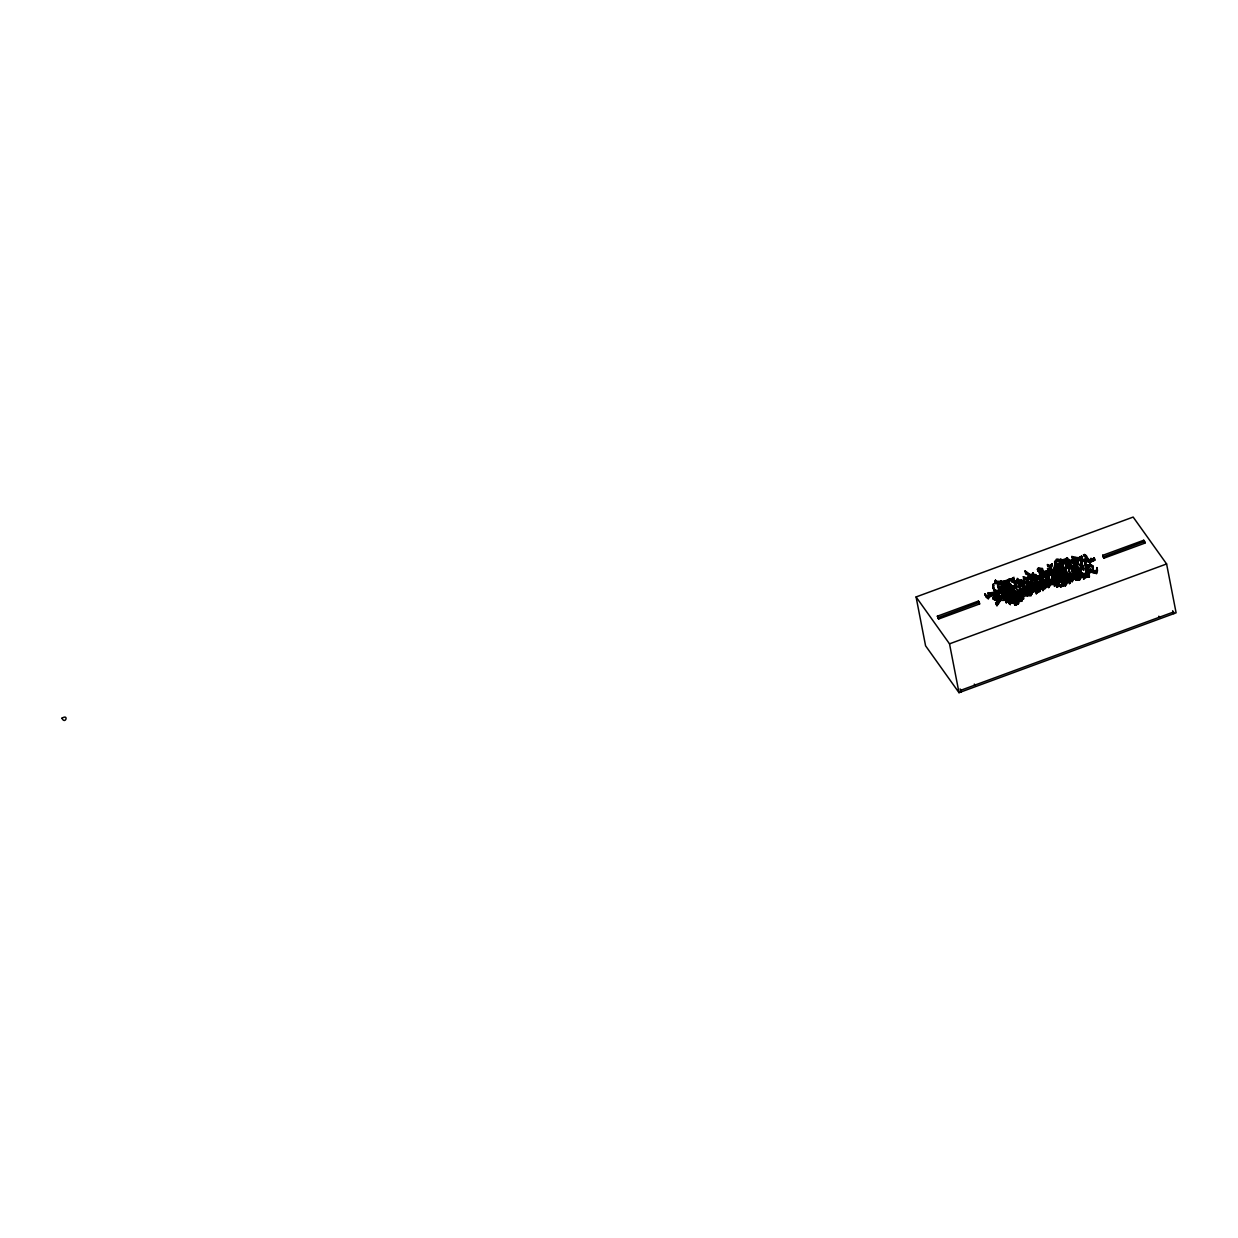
<?xml version="1.0" encoding="UTF-8"?>
<svg xmlns="http://www.w3.org/2000/svg" width="1238" height="1238" viewBox="0 0 1238 1238"><rect width="100%" height="100%" fill="white"/><g stroke="black" fill="none" stroke-linecap="round" stroke-linejoin="round"><path stroke-width="1.5" d="M1041.112 577.187C1043.51 577.806 1045.166 581.891 1041.437 579.013L1041.003 577.218L1042.86 576.32L1044.268 573.039L1038.403 576.893L1039.595 581.148L1040.415 577.419L1038.945 577.821M1008.8 603.479C1008.15 597.737 1010.997 601.436 1009.419 602.751L1008.475 601.838L1010.332 604.593L1009.047 600.585L1009.899 599.625M1009.187 603.014L1009.744 599.579M993.774 593.683C992.04 597.412 985.139 591.346 989.719 593.621C993.093 593.698 987.924 598.743 986.64 596.979A9.765 5.819 -11 0 1 985.835 596.097L984.814 594.101L986.144 597.242A9.424 5.617 -11 0 1 987.274 598.155C989.1 597.227 996.172 592.832 998.138 598.604L993.387 599.362L999.314 600.074C1000.552 601.173 998.014 604.221 997.751 601.745L996.76 601.157C994.733 597.149 1000.443 606.156 995.925 604.129C997.333 608.121 999.174 601.993 997.441 600.121L996.451 599.532M991.065 595.169L988.853 594.689M1054.869 564.296L1055.287 561.015L1054.884 563.182C1055.534 565.72 1059.991 565.874 1059.403 569.681C1056.447 571.461 1055.596 560.953 1056.37 569.155C1062.792 570.47 1054.59 575.902 1054.73 570.579C1054.807 563.46 1053.383 567.143 1054.652 572.389M1037.738 577.775L1037.784 579.926L1037.042 576.088C1028.329 570.687 1032.724 584.769 1031.006 578.672C1034.148 576.707 1034.72 580.436 1031.888 581.148M1044.191 577.341C1043.201 570.238 1051.077 567.871 1044.501 576.181M1038.14 583.377C1031.486 581.38 1041.978 580.746 1037.692 584.553L1036.81 580.467L1035.51 581.427L1034.597 580.622L1036.268 579.554L1037.692 582.247L1036.81 580.467M1038.403 583.686L1036.67 583.609M1050.536 575.113C1051.681 575.438 1052.625 568.335 1052.362 570.703A10.059 5.989 -11 0 1 1052.548 571.91C1049.948 575.376 1053.259 574.633 1052.826 575.593C1054.513 579.755 1051.108 584.073 1057.159 581.551C1056.324 582.494 1052.145 588.452 1056.587 584.63C1055.689 585.528 1061.91 584.738 1056.927 586.951C1059.124 581.69 1057.623 585.775 1057.035 582.464M998.896 591.346L995.337 591.563L995.77 594.457L995.646 593.188C999.174 593.59 1004.235 593.482 998.896 591.346L998.88 587.106L997.395 585.899M1067.914 559.622C1068.719 556.373 1065.81 564.002 1061.043 559.189C1059.542 560.907 1055.194 557.765 1056.463 561.046C1060.61 561.325 1067.079 561.402 1066.026 567.608M1039.425 573.271L1041.885 574.649L1038.636 577.991C1035.711 577.156 1035.061 571.12 1031.858 576.32A3.807 2.275 -11 0 1 1030.511 576.134L1026.132 573.612L1025.11 570.997L1026.457 573.117L1031.3 575.036L1031.625 576.66L1029.691 577.945M1025.11 570.997L1025.714 573.952L1031.625 576.66M988.651 598.635C987.057 591.362 995.739 594.952 999.345 595.169L1001.697 595.865M1017.667 581.612L1017.651 579.972L1021.907 580.127L1022.232 581.752C1017.667 585.512 1017.481 575.871 1017.357 579.988C1014.108 589.907 1009.883 573.658 1014.216 578.951C1006.773 583.531 1018.518 580.514 1018.998 585.156C1017.404 590.541 1021.102 583.392 1023.965 586.657L1023.811 587.71C1022.263 589.783 1021.799 585.93 1023.501 586.085L1023.656 585.032C1019.864 582.077 1017.698 589.025 1018.363 582.618C1016.63 579.539 1006.896 581.411 1013.968 577.248M1078.329 560.489C1083.436 558.276 1082.739 554.175 1078.019 558.849C1080.48 562.95 1073.501 560.087 1075.157 563.863M1049.112 587.137C1050.443 581.334 1038.992 589.536 1048.431 586.657C1051.758 589.35 1047.781 570.269 1046.683 580.127C1046.791 584.321 1048.803 578.951 1046.683 580.127M1056.231 559.297C1061.941 559.081 1066.769 561.588 1066.274 568.211M1054.033 574.741L1054.637 581.829L1055.689 579.461L1054.513 575.655L1057.221 576.784C1061.585 572.111 1048.88 578.161 1054.915 569.263M1091.405 571.693C1088.419 564.868 1093.247 575.98 1093.03 569.851C1093.572 564.605 1091.56 574.834 1096.079 572.482L1097.007 567.592L1096.589 573.55L1093.139 572.854L1091.452 570.672L1086.655 572.838L1087.196 575.778C1090.724 578.007 1087.722 570.424 1088.481 576.552M1096.311 570.687L1096.589 573.55M1079.629 571.337C1074.259 571.817 1079.103 576.552 1079.629 571.337L1075.234 572.018L1076.162 576.846L1072 581.674L1071.706 579.663A5.85 3.482 -11 0 1 1071.721 579.167C1069.044 568.304 1070.143 593.636 1068.92 579.338M1072 581.674L1072.031 581.287A5.85 3.482 -11 0 1 1072.031 580.792L1072.603 579.307L1071.458 577.032M1023.439 596.391L1023.021 599.161L1019.555 599.749L1022.34 596.19L1031.068 595.602L1031.006 593.869L1022.015 594.549L1019.23 597.598L1021.056 598.264L1023.609 596.561L1020.638 598.991L1021.783 601.266L1020.391 601.389L1019.957 598.836L1018.611 598.387L1014.804 600.941L1014.495 603.061L1018.286 600.863L1018.24 601.9L1014.727 603.556L1013.968 602.38M1020.05 591.099L1019.756 588.143L1022.17 590.17L1017.45 592.197L1017.76 594.813L1019.261 596.298L1021.288 596.174A13.974 8.326 -11 0 0 1024.228 594.317M1011.895 588.917L1011.028 588.963L1010.44 584.847C1003.368 579.539 1014.03 583.763 1011.895 588.917C1014.634 588.143 1015.841 592.228 1012.653 590.495C1010.301 592.956 1020.824 591.485 1014.201 593.157L1012.808 593.188L1013.721 595.292M1072.51 558.942L1071.984 561.681L1069.756 562.454L1069.075 559.514L1069.431 560.829L1072.681 559.483L1067.156 562.64L1066.63 567.638M1041.483 587.679C1040.23 587.787 1036.005 589.334 1038.434 590.031C1042.736 589.133 1036.485 593.853 1038.558 590.325C1035.633 586.27 1047.394 584.8 1039.394 585.884C1034.86 586.595 1030.945 585.404 1026.751 584.259C1027.138 581.829 1021.768 578.022 1024.136 584.522L1019.864 585.976L1019.091 581.009L1021.907 580.127M1002.269 586.085L999.19 587.663L999.685 590.511L1002.548 594.101L1002.285 590.913L1004.204 590.325L1004.328 587.508L1001.79 583.315L1005.643 591.888M1014.417 589.056C1008.691 587.679 1002.888 582.835 1009.929 578.703L1010.239 580.343L1006.54 584.398M1085.045 560.443C1087.444 567.406 1082.6 560.133 1086.422 559.808C1089.177 559.437 1091.467 564.791 1090.724 560.226L1093.85 559.143L1093.866 557.889L1092.891 560.768C1091.823 559.189 1086.763 564.574 1087.66 558.74C1087.382 556.945 1086.19 554.67 1084.194 554.547C1083.652 556.017 1090.198 561.294 1083.467 561.062M1085.184 563.367L1086.747 561.448L1090.183 562.609M1052.965 574.432C1053.832 579.013 1050.226 575.933 1052.857 573.534A10.059 5.989 -11 0 0 1052.671 572.327L1053.027 569.929M1062.158 580.854L1063.303 583.887L1062.158 580.854L1059.449 578.858L1063.968 580.111L1068.007 579.57L1065.933 581.999L1060.471 584.8L1060.455 586.982L1068.332 581.21L1067.141 577.589L1065.222 579.167L1059.31 578.022L1060.285 575.082L1061.755 578.084L1060.285 575.082M1026.457 585.93L1027.014 588.808L1028.205 588.421L1026.457 585.93L1023.733 587.075L1024.445 589.922L1025.451 589.628L1025.141 588.004C1027.958 586.858 1021.102 592.213 1020.932 593.807C1018.503 591.609 1025.389 590.665 1022.263 586.75M1020.514 592.445C1019.369 599.022 1028.283 590.062 1025.482 587.044M1014.293 593.606C1013.798 600.213 1015.377 588.948 1018.038 594.998C1023.269 598.712 1011.786 605.274 1009.635 601.683L1013.767 601.328L1014.262 603.649M1019.71 597.675C1014.804 595.788 1018.58 592.677 1014.634 595.292M1022.449 588.514L1021.35 588.777L1022.774 590.155L1022.356 592.894L1020.313 593.667L1020.004 592.043M1023.021 591.718L1021.35 588.684M1069.849 583.144C1067.883 578.966 1066.351 587.292 1064.216 585.512L1060.564 587.013M1016.646 586.611C1010.146 575.33 1020.576 589.288 1012.328 588.127L1011.415 585.559L1008.63 584.181L1007.655 581.829M1015.145 582.185L1016.166 586.967M1035.076 583.934L1034.751 582.309L1031.022 582.758C1030.295 590.65 1029.134 577.202 1024.321 577.666M1029.505 584.816L1027.494 580.777L1023.346 578.347C1026.364 579.802 1034.024 579.879 1031.331 575.608M1049.515 568.567L1049.499 570.316L1049.515 568.567L1047.472 568.644L1049.963 569.898L1046.775 574.153L1047.441 576.877L1048.926 577.171M1043.866 575.701L1046.017 575.02L1045.94 577.682L1046.59 577.125L1050.18 571.739L1050.01 569.526M1088.589 567.592L1088.898 569.387L1087.258 569.031L1086.283 566.664L1088.589 567.592L1085.772 569.232L1085.881 572.993L1087.289 573.55L1091.204 570.842M1014.293 604.005C1014.216 606.682 1020.808 603.633 1018.503 600.925M998.37 603.587C999.902 599.811 1001.619 597.474 1007.098 598.558L1007.546 602.024L1006.138 602.658L1005.813 601.034L1007.423 600.182L1006.138 602.658M1080.232 571.383C1077.06 566.493 1081.145 569.465 1083.823 568.335M1079.505 570.672L1079.273 567.917M1002.857 593.667L1003.275 591.191L1005.72 591.099M1024.136 584.522L1023.671 580.297M1032.461 576.165C1035.386 569.495 1029.273 575.299 1036.067 577.156M1092.566 567.933L1092.875 571.693M1006.2 585.218L1006.355 582.974L1000.149 584.429L995.104 583.454L995.507 580.127L995.104 583.454M1045.383 586.642C1040.369 587.741 1041.065 591.996 1045.708 588.267M1066.026 559.019L1064.726 560.52L1066.026 563.739L1068.471 562.903L1069.075 559.514M1064.804 559.715L1065.345 563.352M1066.227 574.819L1068.286 575.67L1068.611 577.295C1061.925 574.54 1073.129 570.966 1071.829 577.682C1070.499 582.231 1067.218 579.198 1066.723 580.421C1064.293 581.767 1056.927 580.498 1060.595 576.707M998.726 591.702L995.677 591.996L993.077 586.023L993.541 583.872L993.387 587.648L995.615 591.269M995.337 591.563C994.424 594.255 996.714 590.882 997.085 593.219C1006.618 589.938 1001.465 601.359 1007.639 599.765L1007.159 597.459C1012.699 595.741 1013.164 589.257 1015.547 592.368M1014.123 594.441L1013.798 592.801M1085.355 566.045L1089.053 566.602L1090.074 564.776L1092.891 565.936L1093.355 567.437L1090.074 564.776L1085.339 565.843L1086.283 566.664M998.958 588.684L999.19 587.663M999.283 590.309C1003.724 586.626 1002.935 585.961 997.704 585.976M1062.56 584.382L1061.57 582.324L1058.815 581.365L1058.289 578.796L1056.447 577.512L1054.683 579.461L1054.822 581.829M1055.302 577.775L1058.32 577.96L1058.629 574.927M1075.946 569.372L1076.255 572.498L1074.832 572.652C1073.625 571.538 1073.748 566.308 1075.822 569.155M1051.758 574.803L1052.114 570.362M1081.455 556.001C1079.567 560.381 1070.406 554.16 1072.572 558.617L1074.785 559.313L1074.321 561.448M1081.78 557.626L1078.019 559.205M1085.618 567.731L1085.339 565.843M1066.738 574.974C1066.537 565.472 1065.268 575.299 1062.637 573.519C1058.413 570.517 1066.181 573.736 1063.396 570.378C1072.588 565.41 1054.575 574.834 1062.699 568.165L1061.972 566.308C1061.384 565.255 1061.833 561.371 1063.674 564.698C1064.247 558.384 1055.828 567.081 1055.287 561.015M1065.314 571.182L1064.603 574.417L1061.74 573.349M995.507 580.127C994.408 583.083 998.849 584.785 1000.614 582.881M995.816 581.752L995.785 582.758M1042.628 572.467L1042.442 568.567L1041.808 571.569L1037.769 570.795L1042.303 572.56M1075.203 567.84C1077.106 565.534 1071.768 564.42 1074.491 563.336L1072.742 561.696L1074.661 564.079L1073.748 565.859L1075.389 567.081M1037.97 578.811L1037.692 576.103L1035.757 575.515M1056.788 587.137C1062.808 585.667 1057.391 579.91 1053.383 582.556C1051.047 585.249 1053.461 577.156 1048.71 580.266M1052.145 583.686C1051.929 580.73 1053.275 575.778 1054.637 581.829M1089.78 566.4L1089.765 563.151L1090.539 565.998M1079.536 580.142L1078.793 577.991L1079.923 576.165C1085.556 572.915 1079.753 579.461 1077.602 578.734C1078.468 575.639 1072.742 576.521 1075.915 580.034C1080.372 581.489 1081.068 576.366 1084.473 574.772C1090.353 570.857 1077.014 574.819 1079.691 579.957M1036.237 593.838L1037.104 590.015L1035.866 589.195L1036.175 590.82C1037.986 593.714 1035.092 593.76 1039.997 591.253M1039.425 577.744L1039.286 575.376L1041.576 573.024L1039.022 570.857L1042.21 572.823L1043.619 572.095L1037.459 569.171L1041.498 569.929L1041.792 568.83L1038.202 568.196L1041.669 568.505M1001.217 592.244L999.097 590.186M1001.527 593.884L1001.263 591.996M1059.449 578.858L1059.651 581.04L1062.483 582.494M1038.574 568.18L1039.425 573.24M996.42 599.61L997.673 601.9L997.178 604.546M997.41 604.175L997.116 602.442M1045.537 581.148L1045.831 583.021L1047.209 580.901L1048.679 581.411L1049.762 585.203C1045.197 589.644 1047.271 578.192 1043.263 582.355C1040.818 579.229 1043.495 580.792 1043.541 583.872C1046.915 582.046 1044.872 586.224 1049.375 583.609M1054.234 581.52L1054.374 575.716M1065.485 585.992L1065.779 582.572L1068.456 580.018L1069.864 581.504M1002.022 594.364C1001.944 591.145 998.045 585.326 1000.583 590.82L1002.548 590.774L1002.966 589.567C1005.844 586.657 1008.599 595.199 1006.958 591.377C1002.61 587.183 1006.262 593.714 1004.529 593.9L1006.664 598.465M1049.886 567.36C1042.35 558.493 1056.432 573.179 1049.499 570.316M1066.398 571.26L1066.723 573.209L1065.578 573.798L1061.972 573.055L1063.937 579.972M1066.986 573.813L1066.707 572.002M1058.66 583.872L1059.078 585.373M1058.985 585.512L1058.505 583.578M996.869 602.921L995.6 602.504L996.683 604.299L999.933 599.44M1024.584 593.977L1032.6 589.35L1031.796 585.543M1032.6 589.35L1032.368 587.323M1090.554 569.109C1086.995 574.587 1082.77 570.733 1088.898 569.387M1013.721 595.308L1011.74 597.335M1063.999 568.969C1065.423 572.529 1057.577 573.813 1063.024 569.789L1062.699 568.165M1020.267 601.235C1014.742 595.586 1013.071 612.485 1018.286 600.863M1086.175 558.369L1085.602 555.522L1083.42 554.701M1065.949 566.586L1064.928 567.484L1065.655 571.244L1065.5 568.227M1004.266 599.672L1004.111 597.289M1002.099 584.94C1008.877 592.6 1001.387 574.324 1005.921 586.503C1004.173 596.701 1003.863 585.806 1005.705 584.615M1062.204 576.134L1062.065 572.838M1019.23 598.124L1019.555 599.749M1059.558 567.716L1059.589 566.633C1067.651 560.009 1056.494 568.49 1055.472 562.686M1081.517 569.217C1080.341 564.714 1084.132 565.364 1083.668 569.263M1096.079 572.482L1097.007 567.592M1019.091 581.009L1019.864 585.976M1071.443 569.294C1071.675 572.033 1076.549 578.022 1072.572 573.318L1071.443 569.294L1072.681 568.319L1069.075 566.045L1069.384 567.685L1073.006 569.944L1071.752 570.919M1031.672 582.928C1028.948 586.657 1024.12 573.751 1031.502 577.326M1063.736 575.732L1064.386 580.003L1063.736 577.62C1063.133 573.828 1071.412 574.602 1071.829 577.682M1076.008 570.641L1074.089 570.439M1025.791 588.684L1025.451 589.628M1045.476 585.311C1039.255 587.152 1039.966 590.82 1045.801 586.936L1045.816 584.522L1040.199 582.99L1040.508 584.769L1038.992 585.744L1034.38 586.564M1045.801 586.936L1045.537 582.99M1093.773 560.195L1093.618 558.013M987.909 597.691L988.234 594.998L990.74 593.544M1020.855 600.925L1023.749 598.031M1074.414 572.08C1073.733 570.78 1075.451 568.505 1076.255 570.997M1004.962 586.611C1004.389 589.644 1009.574 586.812 1011.415 589.505C1011.941 594.348 1004.699 586.147 1011.431 589.628M1005.302 588.545L1004.482 585.125L1001.79 583.315M1081.718 566.045L1081.625 568.861M1004.73 592.708L1005.21 591.47M1042.442 568.567C1040.879 572.436 1045.677 571.368 1047.704 570.61M1072.247 556.992L1074.476 557.688L1074.429 562.361L1072.619 563.166L1072.294 560.427M1021.675 590.309L1022.696 590.247M1043.603 578.904C1045.228 581.783 1042.953 585.032 1041.947 580.204M1000.056 598.759L1000.165 601.188M1081.378 569.124C1078.871 563.569 1082.322 565.271 1082.616 561.681M1080.217 565.905L1080.232 563.832M997.828 596.964L993.139 597.66L998.37 597.846L999.298 599.44L997.859 601.142M998.88 587.106L998.617 591.919M1040.647 579.307L1040.415 577.419M1074.615 575.469C1072.046 574.509 1075.946 573.209 1077.447 573.024M1072.387 581.551L1072.062 579.926L1073.996 576.351L1078.174 574.076M1005.813 601.034C1010.842 595.509 1021.845 596.36 1007.686 601.359M1062.374 564.342C1064.417 565.828 1059.945 567.84 1062.297 567.948L1063.148 569.124M1004.885 592.228C999.685 593.9 1007.361 596.221 1004.42 591.083M1017.45 598.821L1015.918 598.016L1015.377 595.54C1016.042 593.141 1015.733 598.697 1017.791 598.635M1050.876 570.966L1051.263 567.948L1047.363 564.868M1012.22 592.166L1012.344 588.87L1012.839 591.176M1034.751 582.309L1033.049 583.578L1033.978 586.332M1033.482 582.758L1033.359 585.203M1000.985 582.494C1002.95 583.222 1010.595 582.835 1009.929 578.703M1090.724 560.226L1089.873 560.969M1034.597 580.622L1035.819 583.052L1036.175 580.591M1052.238 578.982L1051.975 575.376M1054.466 565.565L1055.89 570.78L1055.055 572.204M1066.63 563.383L1066.676 566.725C1069.957 566.014 1067.729 574.153 1073.284 575.84L1075.017 575.314C1080.325 577.016 1078.608 574.664 1082.275 573.24L1082.662 575.175M1080.743 575.453L1080.635 573.302M1054.358 586.425L1055.968 584.599L1050.629 584.553L1050.211 581.69L1048.988 581.798L1052.687 582.34M1050.629 584.553L1050.35 581.396L1047.41 579.74M1062.637 563.522C1064.974 562.532 1060.409 566.725 1062.838 567.623M1063.488 563.367L1062.529 567.267M1086.701 575.655L1083.529 578.904L1086.33 577.403A2.105 1.253 -11 0 1 1087.908 576.923L1089.363 577.047L1089.332 575.299M1016.089 597.258L1016.027 596.236L1014.618 597.397M1061.755 578.084L1060.533 573.333L1056.943 572.931L1055.906 574.556L1057.917 574.695L1057.608 573.055M1060.718 575.515C1062.374 571.91 1057.159 569.604 1055.41 572.498L1055.735 574.123M1069.384 567.685L1069.446 564.698L1071.195 566.725L1069.818 563.259L1075.203 568.598L1075.079 565.457M1069.539 567.499L1069.446 564.698M1042.056 571.445L1041.498 568.582M1077.725 570.068L1076.534 564.621L1077.818 562.702L1074.46 561.619L1075.373 561.34L1075.698 562.965M1080.109 571.693L1078.654 571.399L1077.354 568.257L1077.818 562.702M1042.86 590.603L1042.489 589.18L1040.554 589.226M1007.082 600.074L1007.546 602.024M1007.098 598.558L1006.974 602.07M1013.86 596.376L1013.69 597.32L1013.953 594.395M1019.385 596.051L1014.231 600.554L1014.402 602.442M1033.591 589.396C1022.48 593.172 1041.003 591.872 1031.749 590.139C1028.453 588.839 1035.897 586.518 1037.506 587.369C1039.858 589.288 1034.132 592.104 1037.073 589.303M1030.202 590.17C1032.446 597.521 1031.177 589.892 1026.457 592.723L1025.946 595.06L1031.331 595.509M1077.586 561.34C1078.561 558.152 1073.377 559.189 1075.373 561.34M1079.892 564.28L1081.207 567.592M1031.022 582.758L1031.068 585.512M1032.198 593.992L1031.981 592.151L1030.527 591.795M1047.719 581.38C1051.65 583.841 1048.044 584.181 1048.756 587.617M1050.458 585.574L1050.195 583.872M1038.465 585.001L1038.017 581.721M1022.836 593.466L1022.015 588.777M1067.589 577.821L1068.92 580.746M1015.145 598.991C1008.212 599.022 1007.221 600.6 1004.529 593.9M1026.983 582.309L1026.642 584.754M1056.587 567.019L1056.37 569.155M1061.415 571.724L1064.293 572.792L1063.597 569.991M1069.245 561.541L1068.626 562.656M1059.094 570.254L1058.242 564.652L1054.559 562.671M1039.688 589.628L1035.927 592.213M1071.52 576.057L1068.595 579.121M993.588 593.961C995.863 590.449 991.205 587.245 993.433 583.81M1085.788 563.538L1085.138 565.132L1084.875 561.727M1097.162 569.434L1096.62 572.312M1015.145 584.785L1014.34 583.485M1071.768 578.657L1069.23 580.962M1075.048 578.78L1077.339 579.198L1076.812 576.366M1092.566 570.053L1090.879 569.201M1011.771 579.322C1012.158 580.978 1016.135 581.318 1017.357 579.988M1075.652 557.502L1076.317 559.514L1075.992 557.889M1075.93 559.081L1072.294 557.889L1071.984 556.264M1068.317 561.015L1065.036 561.727M1019.864 589.768C1017.28 589.892 1018.1 593.931 1020.174 591.408L1019.462 589.149M995.476 581.133C1000.319 581.442 1004.807 581.891 1009.821 578.734M1011.276 585.698L1012.019 586.503L1015.764 585.295M1012.08 580.962L1014.293 578.889M1077.37 562.392L1078.143 564.327M1077.694 564.017L1076.379 564.513M1020.545 599.3L1021.551 599.517L1019.942 599.594M1077.478 568.196L1077.679 569.882M1056.385 582.943L1057.175 580.096L1057.329 581.767M1004.25 584.676C1002.424 581.179 1006.54 584.568 1004.56 585.063M1059.001 576.8L1054.343 576.366L1054.203 574.386M1031.3 575.036L1026.596 577.744L1023.037 576.722L1024.136 577.62M1047.89 573.596C1054.033 570.625 1049.36 566.725 1052.052 564.048C1049.963 568.103 1054.312 571.445 1048.199 575.221L1047.89 573.596L1049.097 578.332L1047.472 577.914L1046.265 579.307L1045.862 577.837M1077.122 576.165C1077.648 579.972 1086.035 570.61 1079.598 574.525L1078.716 577.991L1075.605 578.409L1074.723 577.156M1056.447 581.427L1052.934 580.916L1051.82 582.046M1000.118 601.575L999.84 599.888M1007.964 583.454L1010.703 587.276L1010.564 586.131L1005.89 583.98M1001.743 596.128L1000.49 597.32L993.913 595.695L1001.712 597.196M1062.931 561.789L1059.279 565.008L1060.177 567.035L1061.631 567.019L1061.941 568.644L1059.821 570.935L1060.935 573.271L1055.41 572.498M1063.241 568.288L1064.463 569.279L1066.15 568.304M1067.141 573.937L1066.552 576.444M1047.008 581.767C1045.429 580.777 1048.663 576.243 1047.441 576.877M1038.79 588.236L1039.177 589.783M1007.98 588.406L1009.419 591.13L1013.473 593.42L1013.752 595.741M1013.473 593.42L1013.659 595.246L1011.338 596.174M1043.882 576.397L1044.052 573.024M1053.105 576.552C1048.926 575.995 1055.302 581.442 1052.377 577.481M988.528 593.064L993.232 592.398M1024.755 585.899L1024.058 588.7L1023.501 586.085M1004.204 590.325L1003.817 588.499M1003.987 590.17L1004.374 587.385M1000.289 587.926L1000.072 590.232M1006.092 586.286L1004.42 582.897M1031.888 592.368C1028.964 591.826 1029.799 588.53 1026.132 591.099L1025.946 595.06M1034.101 591.362C1025.25 592.971 1041.437 585.45 1037.382 590.944M1043.928 580.529L1044.578 582.51M1083.621 578.966C1081.811 576.119 1087.506 575.84 1086.299 572.823M1087.444 557.75L1087.985 560.272M1087.769 559.375L1086.097 556.821L1083.869 556.357M1049.097 578.332L1048.601 575.546L1047.131 575.252M1032.291 587.725L1023.903 592.692A13.974 8.326 -11 0 1 1020.963 594.534L1017.698 593.776L1022.495 591.795L1020.716 589.783L1019.787 590.789M1036.515 582.216C1039.069 582.541 1035.494 580.08 1034.906 582.247M1007.206 595.308C1003.693 587.663 1015.222 596.453 1006.804 594.41L1005.395 593.9M1006.463 593.869L1007.128 596.051L1009.388 596.205L1010.703 595.54L1010.394 593.9M1072.588 558.957L1072.619 562.067L1067.063 565.132M1025.064 587.524L1032.879 587.06L1032.802 585.342M1027.014 588.808C1028.345 591.099 1030.836 586.595 1032.678 588.948M1054.033 584.8L1055.658 582.974L1050.335 582.866M1072.572 573.318L1072.944 575.237M1050.35 581.396L1051.387 584.073L1057.716 583.794M988.264 596.995L986.949 596.53A9.424 5.617 -11 0 0 985.835 595.617L984.814 594.101M988.419 598.604L988.11 596.979M1046.435 585.497L1046.125 583.872L1047.534 582.541L1048.988 583.036L1049.762 585.203M1057.082 580.127L1055.844 580.792L1056.772 585.853M1065.144 583.454L1065.16 584.351L1060.13 585.357M1014.82 583.16L1016.754 587.183L1015.408 588.298L1015.098 586.673L1016.444 585.559M1082.383 564.992C1076.921 557.363 1087.831 561.17 1085.865 556.744M1094.593 558.415L1094.918 560.056L1090.988 562.006L1090.988 558.214L1092.256 560.86M1056.463 561.046L1063.643 561.356M1043.061 585.62L1043.216 587.4L1042.907 585.775M1002.44 591.362L1001.712 592.739M1030.759 583.887L1029.18 583.191M1034.132 586.797L1034.442 584.537L1040.199 583.129M1013.427 594.116C1011.075 594.58 1008.413 599.548 1012.313 597.66M1061.631 567.019L1059.511 569.31L1060.935 573.271M1032.105 587.168L1031.006 586.75L1030.248 582.773L1031.378 580.978L1030.527 578.409M999.7 590.124L1000.614 589.551M1033.003 572.714L1031.533 574.695A3.807 2.275 -11 0 1 1030.186 574.509L1025.265 570.981M1093.154 571.971L1092.891 569.557M1083.915 570.176L1083.343 567.638M1007.082 595.292L1003.384 594.921M1046.234 577.573L1045.089 575.685M1075.017 575.314C1075.807 575.531 1074.135 572.823 1077.865 572.436M1049.53 565.333L1052.052 564.048M1054.73 570.579C1057.252 572.823 1061.105 568.598 1056.06 567.53M1072.742 561.696L1074.104 560.737M1072.619 563.166L1072.99 561.448M1036.361 586.193L1035.278 579.926M1083.219 577.279L1086.005 575.778A2.105 1.253 -11 0 1 1087.598 575.299L1089.053 575.407L1089.022 573.674M1015.052 582.139L1014.649 585.11M1059.48 583.624L1056.463 585.512M1082.043 567.669L1083.219 567.298L1082.91 565.673M1016.15 591.609L1013.071 589.737L1011.895 590.541M1040.322 577.682L1039.286 579.508L1041.127 582.309M1068.332 581.21L1064.278 581.752L1059.759 580.483M1013.38 595.695L1015.377 595.54M1075.234 572.018L1073.377 573.163L1074.305 573.844M1053.337 571.554L1052.532 571.925M1055.689 579.461L1057.778 579.477L1058.815 581.365M1037.552 584.646L1036.221 584.382M1068.936 566.571L1068.642 571.151M1019.4 582.634L1022.232 581.752M1025.25 582.417L1026.287 583.996L1026.689 582.061M1067.032 573.627L1065.639 572.807M1040.322 580.297L1041.204 581.798L1046.652 583.516M1048.261 574.308L1051.387 573.271M1044.578 574.68L1038.713 578.517L1037.692 576.103M1047.673 566.493L1049.839 566.973L1052.377 565.689M1023.811 582.897L1019.555 584.336M1085.649 567.468L1090.399 566.493L1093.216 567.561M1064.355 570.455L1065.81 569.851M1063.04 586.023L1062.993 582.262M1064.046 577.372L1068.611 577.295M1037.986 578.115L1032.105 576.753L1031.827 578.951M1028.205 588.421L1026.704 587.183L1027.896 586.797M1091.947 559.22L1093.448 558.57M1044.253 580.87L1042.876 581.396M1061.895 574.509L1062.591 577.357L1064.076 578.378M1031.827 580.405L1034.132 580.158M1077.447 577.79L1077.339 579.198M1074.677 573.72L1080.697 572.157L1082.275 573.24M1029.118 578.873L1027.153 580.018M1066.289 558.524L1067.558 557.827L1063.334 559.731M1066.614 560.149L1067.961 559.468M1066.336 560.644L1065.113 561.34M1033.807 578.533C1029.722 578.997 1032.817 581.612 1035.293 579.105M1080.418 573.828L1078.128 574.726L1079.041 579.508M1049.267 568.768L1050.551 569.341M1093.943 559.638L1094.918 560.056M1041.204 581.798L1041.529 583.438L1046.961 585.141M1073.702 563.863L1074.027 565.503M1002.579 592.878L1006.881 593.683L1006.618 592.275M1005.86 583.438C1006.386 578.378 998.138 585.048 994.779 581.829M1063.844 572.25L1064.541 575.577L1066.305 575.221M1078.097 574.772L1081.006 573.782M1007.67 599.146L1012.436 596.731L1014.835 597.366M1004.854 595.524L1006.788 595.493M1037.459 578.301L1035.417 579.059M1033.807 584.398L1033.9 582.727M1010.177 596.314C1008.088 594.565 1022.325 598.774 1015.593 595.54M1047.627 568.582L1047.797 570.269L1049.839 570.192M998.292 590.294L995.352 590.371M1034.411 581.226L1036.779 580.343M1010.703 597.861L1009.682 597.598L1009.078 594.58M1049.391 583.299L1050.814 584.119M1040.725 579.059L1038.914 579.028M1069.818 563.259L1070.143 564.884L1073.686 567.608M1086.066 570.826L1086.268 573.442M916.074 596.948L1133.157 517.066L1166.598 563.955L1176.1 612.81L959.017 692.692L925.575 645.803L916.074 596.948L949.515 643.837L959.017 692.692M937.429 616.153L978.422 601.08L979.289 602.318L979.614 603.943L938.621 619.015L937.429 616.153L938.621 619.015M1008.289 590.031L1008.258 588.499M1102.749 555.336L1143.742 540.248L1144.608 541.486L1144.933 543.111L1103.94 558.183L1102.749 555.336L1103.94 558.183M937.739 617.793L979.289 602.318M1103.058 556.961L1144.608 541.486M949.515 643.837L1166.598 563.955M960.054 688.947L960.967 690.216L1173.516 612.021L1173.825 613.646L1172.912 612.361M1009.945 603.308L1014.077 602.952M1090.477 559.777L1087.366 559.205M1069.245 568.196L1066.986 568.366L1066.676 566.725M1038.311 576.366L1039.1 576.103M1061.941 568.644L1060.115 568.165M1010.703 595.54C1010.193 594.209 1006.169 592.414 1007.314 595.045M1033.188 574.355L1032.136 574.54M1048.586 575.933L1049.081 574.061M1009.543 601.173L1014.092 600.817M1079.598 569.557L1081.331 570.486L1081.006 568.861M1036.933 591.021L1037.243 592.646M1024.136 588.282L1025.141 588.004M1000.381 600.384L1006.633 600.368M1041.854 572.467L1043.046 574.324L1043.727 571.585M1081.563 562.841L1081.904 561.418L1080.96 561.093M998.029 587.601L1000.041 588.421L1002.703 587.369M1031.331 584.382L1034.349 584.027M1013.705 597.598L1015.918 598.016M1089.455 564.776L1085.958 565.085L1084.828 563.507M1007.221 589.706L1009.016 589.474L1011.755 591.253M1042.164 587.555L1040.245 587.601M1062.204 565.642L1063.442 567.437L1064.928 567.484M1031.006 593.869L1025.637 593.435M1078.592 572.621L1079.954 572.977M1092.442 572.173C1089.208 571.755 1086.36 577.047 1086.655 572.838M1023.981 581.922L1024.894 582.587M1060.842 574.958L1058.382 574.695M1038.202 568.196L1038.527 569.82L1042.752 570.207M1044.052 573.209L1048.013 572.235M999.762 588.592L1000.877 589.412L1003.678 588.53M1014.526 599.053L1014.216 597.428M1061.554 563.414L1062.962 565.162M1070.282 572.621L1073.594 577.465L1076.162 576.846M1078.762 561.387L1078.453 559.762L1077.277 559.715M1043.386 587.245L1034.163 587.741M1061.275 576.49L1060.409 573.875M1063.922 571.616L1065.655 571.244M1050.706 581.721L1055.581 582.572M1006.215 582.773L1010.394 585.636M1080.511 572.993C1079.273 575.02 1083.668 575.825 1081.966 574.123M1092.891 565.936L1090.214 564.358M1095.754 570.857L1092.829 570.347M1047.147 576.289L1048.694 576.614M1067.45 575.577L1068.409 575.624M1042.117 570.455L1038.527 569.82M1074.29 575.562L1074.073 573.937M1056.277 565.395L1058.784 568.629M1068.92 571.677L1070.607 574.246M1047.797 570.269L1050.319 571.151M1039.347 572.482L1041.715 573.72L1041.096 570.238M1035.835 574.417L1036.361 576.15M993.464 599.3L993.139 597.66L993.387 599.362M1015.098 586.673L1017.976 590.387M1040.199 582.99L1040.508 584.615L1046.141 586.147M1062.25 582.758L1061.245 580.699L1058.505 579.74M1031.904 582.556L1032.229 584.181M987.599 596.066L986.33 595.354A9.765 5.819 -11 0 1 985.525 594.472L985.262 594.101M1047.735 579.059L1049.53 579.013L1049.592 580.096M1096.28 571.925L1092.133 570.548M1009.419 591.13L1009.744 592.754L1013.783 595.045M1052.006 579.57L1055.844 580.792M1077.617 567.638L1077.431 565.751L1077.942 567.917M1087.088 573.07L1088.156 574.927M1048.648 582.773L1049.019 584.429M1078.329 569.774L1080.372 570.269L1080.697 571.91M1054.962 567.221L1053.987 568.629L1055.225 570.888M1051.836 564.017L1052.145 565.642M993.913 595.695L994.238 597.335L999.453 598.48M1015.114 597.706L1014.974 595.834M1063.535 575.051L1062.39 574.478M1002.857 595.617C1004.9 595.555 1005.581 600.616 1004.575 597.041M1027.617 586.131L1026.333 583.113M994.238 597.335L998.138 598.604M1014.742 590.681L1012.529 589.071M1006.076 597.459L1007.933 598.14L1011.121 596.453L1010.812 594.828M1062.483 565.983L1063.721 572.002M1016.708 590.062L1015.408 586.673M1040.276 573.318L1039.966 571.693M1073.563 566.431L1074.878 566.973L1075.497 569.743M1026.751 578.223L1030.248 582.773M1047.982 586.41L1047.658 584.785M997.302 602.318L997.72 604.005M993.851 585.497L992.83 587.88L994.795 591.16M1051 583.206C1049.097 583.098 1047.688 580.978 1049.793 580.607L1049.205 577.388M1079.18 569.047L1080.372 570.269M1001.588 593.621L999.406 591.81M1069.771 566.323L1070.561 566.973M998.06 582.015L998.37 583.64M1006.834 597.706L1003.941 598.047M999.19 588.746L997.72 587.524M1030.356 588.36L1029.877 586.766M1070.143 564.884L1071.195 566.725M1041.437 579.013L1043.185 577.945L1042.86 576.32M996.884 594.333L997.085 593.219M1059.79 585.249L1058.49 584.073M1042.984 584.97L1042.334 581.721M1083.389 568.613L1083.25 567.422M1053.878 578.765L1053.29 576.057M1061.879 565.039L1062.684 565.983M1006.2 585.605L1010.889 587.756L1011.028 588.963M1033.096 577.914L1033.42 579.539M1078.453 559.762L1078.019 558.849M1144.933 543.111L1143.742 540.248M1172.603 610.736L1173.516 612.021M1158.814 616.215L1159.511 617.174M1092.937 570.378L1093.34 572.219M1016.615 592.46L1017.296 595.184M979.614 603.943L978.422 601.08M974.291 684.103L974.971 685.063M960.379 690.572L961.292 691.856L960.967 690.216M1097.487 571.058L1097.317 569.217M1033.049 583.578L1033.823 585.172M1043.294 583.779L1042.257 581.845M1070.174 583.129L1069.508 581.458M1031.687 582.355L1030.836 580.034M1024.925 582.85L1025.188 583.702M1012.483 591.563L1012.823 593.25M1067.032 574.834L1066.955 574.014M1093.866 557.889L1094.191 559.514M1093.216 559.499L1093.525 561.124M1092.581 559.143L1092.891 560.768M1091.204 559.143L1091.514 560.768M1092.334 570.95L1092.643 572.575M1089.982 560.613L1090.291 562.408M1089.332 560.582L1089.657 562.207M1089.765 563.151L1090.399 566.493M1090.245 570.47L1090.554 572.095M1087.908 560.009L1088.217 561.634M1086.701 557.611L1087.01 560.241M1088.125 567.19L1088.434 568.815M1086.422 559.808L1086.747 561.448M1088.589 571.089L1088.898 572.73M1085.695 556.883L1086.005 558.508M1088.357 570.997L1088.666 572.621M1088.728 573.767L1089.363 577.047M1084.627 554.485L1084.937 556.11M1085.649 558.895L1085.958 560.535M1088.047 571.105L1088.357 572.73M1088.45 573.952L1089.084 577.125M1085.386 558.849L1085.695 560.474M1086.933 567.406L1087.258 569.031M1085.958 565.085L1086.283 566.71M1085.68 565.611L1086.624 570.192M1086.979 571.925L1087.289 573.55M1087.66 574.819L1087.908 576.923M1083.807 559.669L1084.117 561.294M1081.795 556.079L1082.151 558.214M1082.507 558.895L1082.677 560.566M1081.455 556.945L1081.78 558.57M1081.099 556.512L1081.579 558.183M1081.904 561.418L1082.399 564.265M1082.399 564.528L1082.724 566.153M1081.594 561.278L1082.136 564.42M1082.244 564.636L1082.569 566.277M1083.126 568.753L1083.436 570.378M1081.362 561.34L1082.322 566.246M1080.201 556.62L1080.511 558.245M1081.764 564.729L1082.26 567.499M1083.219 573.225L1083.544 574.865M1083.621 577.218L1083.931 578.842M1080.774 565.41L1081.099 567.035M1081.192 568.536L1081.517 570.161M1081.486 572.343L1081.811 573.968M1080.774 568.923L1081.099 570.548M1080.697 572.157L1081.424 575.128M1077.741 562.872L1078.066 564.497M1079.149 570.826L1079.567 573.349M1076.704 559.266L1077.014 560.891M1079.598 574.525L1079.923 576.165M1075.683 559.282L1075.992 560.907M1078.546 574.741L1079.242 577.527M1076.054 562.888L1076.859 566.246M1078.406 574.68L1078.731 576.304M1075.249 559.483L1075.559 561.108M1077.679 572.358L1078.019 574.138M1074.476 557.688L1074.816 559.746L1074.352 558.245M1077.4 572.513L1077.71 574.138M1074.77 561.387L1075.079 563.027M1076.781 572.173L1077.261 573.968M1074.46 561.619L1074.77 563.244M1077.571 577.403L1077.896 579.028M1074.491 563.336L1074.816 564.977M1076.565 573.906L1076.874 575.546M1074.104 562.067L1074.414 563.692M1075.59 571.817L1076.101 573.411M1076.797 577.651L1077.106 579.276M1076.642 578.533L1076.952 580.158M1073.485 564.048L1073.748 565.859M1074.166 568.521L1074.491 570.145M1074.321 569.929L1074.832 572.652M1075.868 577.512L1076.193 579.152M1075.28 576.537L1075.915 580.034M1074.151 572.08L1074.476 573.72M1071.675 560.056L1071.984 561.681M1072.681 568.319L1073.006 569.944M1073.021 572.188L1073.578 575.113M1073.284 575.84L1073.594 577.465M1071.241 566.958L1071.566 568.582M1070.266 563.089L1070.591 564.729M1068.734 559.591L1069.307 562.207M1068.549 566.215L1068.858 567.84M1069.926 572.451L1070.483 575.33M1067.558 562.176L1067.883 563.801M1069.353 570.904L1069.74 574.107M1069.446 573.581L1069.771 575.206M1066.305 562.129L1066.614 563.754M1068.394 574.014L1068.704 575.639M1065.717 562.098L1066.026 563.739M1067.883 575.794L1068.208 577.419M1068.456 580.018L1068.704 582.262M1065.516 567.159L1065.825 568.784M1065.794 570.145L1066.522 573.148M1067.651 578.951L1067.976 580.591M1063.782 559.824L1064.092 561.448M1065.547 569.526L1065.98 571.151M1066.831 575.469L1067.141 577.094M1067.141 577.589L1067.651 580.436M1067.048 579.291L1067.373 580.932M1063.148 559.483L1063.457 561.108M1064.928 570.409L1065.485 573.473M1065.578 573.798L1065.887 575.422M1064.154 567.638L1064.463 569.279M1064.835 571.925L1065.16 573.55M1066.398 578.796L1066.723 580.421M1062.421 559.684L1063.086 563.336M1065.423 575.376L1065.732 577.001M1063.442 567.437L1064.278 571.569M1065.082 575.19L1065.407 576.815M1064.092 572.002L1064.603 574.417M1064.68 575.206L1065.005 576.846M1065.222 579.167L1065.825 581.659M1063.504 572.281L1063.813 573.921M1060.657 559.205L1060.981 560.829M1061.972 566.308L1062.297 567.948M1063.968 578.456L1064.278 580.08M1064.943 584.429L1065.253 586.054M1061.198 566.199L1061.523 567.824M1060.347 563.507L1060.657 565.147M1061.043 566.06L1061.353 567.7M1061.91 571.724L1062.235 573.349M1061.709 570.873L1062.034 572.498M1059.155 559.746L1059.527 561.99M1060.626 567.314L1060.951 568.938M1063.906 583.887L1064.216 585.512M1060.765 569.48L1061.353 572.714L1060.981 571.12M1061.337 575.113L1061.647 576.738M1063.009 584.166L1063.318 585.791M1060.424 571.786L1060.749 573.426M1058.645 563.832L1058.954 565.457M1059.078 568.056L1059.403 569.681M1059.48 572.761L1059.79 574.386M1061.245 580.699L1061.57 582.324M1058.49 568.629L1059.248 571.677M1058.552 570.347L1058.877 571.987M1059.883 578.626L1060.378 580.235M1058.289 571.275L1058.598 572.9M1057.979 571.352L1058.289 572.977M1059.341 579.415L1059.79 582.123M1060.455 585.172L1060.765 586.812M1058.211 576.119L1058.536 577.744M1055.008 561.743L1055.333 563.367M1057.608 574.556L1057.917 576.181M1056.943 572.931L1057.252 574.556M1054.575 561.557L1055.225 564.683M1056.54 571.322L1057.004 574.726M1056.122 571.538L1056.432 573.163M1057.221 576.784L1057.778 579.477M1055.534 568.954L1055.89 570.78M1056.664 574.741L1056.973 576.366M1057.995 582.154L1058.32 583.779M1055.921 573.256L1056.246 574.881M1057.778 582.108L1058.088 583.748M1055.287 571.461L1055.612 573.086M1056.029 574.386L1056.772 579.136M1057.763 583.33L1058.088 584.955M1054.791 569.031L1055.101 570.656M1056.834 579.91L1057.159 581.551M1057.314 582.448L1057.639 584.073M1056.54 580.003L1056.865 581.643M1055.503 576.366L1055.813 577.991M1055.627 577.635L1055.952 579.26M1054.745 578.316L1055.055 579.941M1055.658 582.974L1055.968 584.769M1053.399 573.504L1053.724 575.128M1052.548 570.053L1052.873 571.677M1052.362 570.703L1052.671 572.327M1051.418 568.598L1051.743 570.238M1052.424 575.391L1052.733 577.016M1053.77 582.556L1054.08 584.181M1050.304 565.503L1050.613 567.128M1052.223 575.902L1052.548 577.527M1052.934 580.405L1053.708 584.042M1052.873 580.932L1053.198 582.572M1050.397 569.418L1050.722 571.058M1051.279 574.386L1051.588 576.01M1052.285 579.291L1053.074 584.057M1052.114 581.968L1052.439 583.593M1051.294 579.895L1051.604 581.535M1049.422 572.142L1049.747 573.767M1047.487 564.776L1047.812 566.4M1051.062 582.448L1051.387 584.073M1048.555 572.56L1048.88 574.2M1048.926 579.647L1049.654 583.191M1047.982 576.738L1048.307 578.363M1049.298 584.104L1048.292 579.446L1048.725 582.448M1046.017 575.02L1046.559 577.45M1047.209 580.901L1047.534 582.541M1047.982 584.63L1048.632 587.601M1045.754 575.113L1046.079 576.738M1046.946 580.08L1047.255 581.721M1045.135 572.915L1045.46 574.556M1044.671 572.235L1044.98 573.859M1045.553 576.212L1046.265 579.307M1045.816 578.688L1046.125 580.312M1046.404 583.469L1046.714 585.094M1045.909 582.278L1046.218 583.903M1046.497 584.676L1046.806 586.301M1043.866 574.061L1044.578 577.527M1043.479 573.225L1043.789 574.85M1045.166 582.386L1045.429 584.305M1042.179 568.505L1042.489 570.13M1041.994 568.536L1042.303 570.161M1042.21 572.823L1042.535 574.447M1043.464 578.904L1043.773 580.529M1044.795 586.178L1045.12 587.802M1041.498 569.929L1041.808 571.569M1043.03 581.442L1043.572 583.98M1042.117 577.357L1042.442 578.982M1043.851 586.657L1044.16 588.282M1041.87 581.999L1042.195 583.624M1042.303 585.342L1042.613 586.967M1042.535 587.493L1043.03 590.603M1040.09 577.388L1040.415 579.013M1038.326 569.82L1038.651 571.461M1039.286 575.376L1039.595 577.001M1041.901 587.988L1042.21 589.613M1037.831 569.078L1038.14 570.703M1037.568 569.078L1037.893 570.718M1037.459 569.171L1037.769 570.795M1040.539 586.348L1040.864 587.973M1040.369 587.508L1040.694 589.133M1037.042 576.088L1037.367 577.728M1038.682 584.119L1038.992 585.744M1039.44 589.922L1039.765 591.547M1038.465 586.827L1039.1 589.969M1038.14 587.199L1038.821 589.768M1037.243 583.021L1037.583 585.048M1036.268 579.554L1036.577 581.195M1036.748 583.454L1037.073 585.079M1038.001 590.155L1038.326 591.795M1035.943 581.117L1036.252 582.742M1036.779 584.553L1037.104 586.178M1037.862 590.449L1038.171 592.074M1036.964 587.137L1037.274 588.762M1037.49 589.536L1037.8 591.176M1034.148 575.98L1034.457 577.604M1036.995 589.644L1037.305 591.269M1035.711 584.692L1036.036 586.317M1034.287 582.665L1034.767 586.162M1036.098 592.104L1036.407 593.729M1032.802 577.96L1033.157 580.158M1033.715 582.665L1034.024 584.29M1031.533 574.695L1032.105 576.753M1032.353 580.576L1032.662 582.2M1030.774 575.67L1031.084 577.295M1031.316 578.811L1031.811 580.916M1033.467 590.263L1033.792 591.903M1030.434 576.599L1030.743 578.239M1033.018 590.015L1033.498 592.043M1032.446 590.201L1032.755 591.826M1029.088 574.664L1029.412 576.304M1031.981 592.151L1032.306 593.776M1030.001 582.665L1030.496 585.806M1030.264 586.735L1030.589 588.36M1030.635 588.638L1030.96 590.263M1030.465 589.675L1030.79 591.315M1029.567 587.121L1029.877 588.746M1029.01 585.28L1029.335 586.905M1029.753 589.613L1030.48 592.863M1029.536 590.216L1030.295 593.435M1029.258 593.373L1029.583 594.998M1026.503 582.185L1026.813 583.81M1028.004 590.294L1028.329 591.919M1027.138 587.292L1027.757 589.628M1026.132 588.375L1026.441 590.186M1027.06 594.317L1027.37 595.942M1023.903 580.251L1024.228 581.875M1026.132 591.099L1026.457 592.723M1023.656 585.032L1023.965 586.657M1022.046 583.686L1022.356 585.311M1021.211 583.5L1021.52 585.125M1022.34 588.746L1022.665 590.371M1023.331 596.468L1023.609 599.13M1019.524 580.684L1019.849 582.309M1019.214 580.421L1019.524 582.061M1021.582 592.104L1021.892 593.729M1022.015 594.549L1022.34 596.19M1022.696 597.521L1023.021 599.161M1019.787 584.336L1020.097 585.976M1021.412 592.244L1021.737 593.884M1020.391 588.158L1020.716 589.783M1020.793 592.027L1021.505 595.509M1017.837 578.626L1018.503 581.953M1019.756 588.143L1020.158 590.387M1020.298 591.965L1020.607 593.59M1017.327 578.332L1018.069 581.597M1021.551 599.517L1021.783 601.266M1021.056 598.264L1021.381 599.888M1017.156 580.328L1017.466 581.953M1020.127 594.828L1020.452 596.453M1020.855 598.635L1021.164 600.26M1017.063 580.761L1017.373 582.402M1017.93 585.899L1018.301 587.741M1018.611 590.836L1018.936 592.46M1020.05 598.387L1020.375 600.012M1019.957 598.836L1020.391 601.389M1018.007 591.671L1018.534 593.327M1015.067 580.808L1015.377 582.433M1017.45 592.197L1017.775 593.822M1018.611 598.387L1018.92 600.012M1017.605 594.503L1017.899 596.391M1015.733 586.812L1016.058 588.437M1017.404 596.67L1018.255 600.121M1013.597 578.672L1013.907 580.297M1016.677 593.807L1016.986 595.432M1018.24 601.9L1018.565 603.54M1015.949 591.671L1016.259 593.296M1018.069 601.947L1018.379 603.571M1016.274 593.869L1016.491 595.741M1017.837 602.241L1018.162 603.865M1014.371 585.914L1014.696 587.555M1017.559 601.978L1017.884 603.602M1015.47 593.76L1016.367 597.644M1013.442 585.853L1013.752 587.477M1014.247 589.133L1014.448 591.021M1012.204 580.421L1012.514 582.061M1013.164 586.301L1013.473 587.926M1013.767 589.505L1014.092 591.13M1011.663 580.498L1011.972 582.139M1013.891 591.532L1014.201 593.157M1010.873 579.461L1011.198 581.102M1013.071 589.737L1013.411 592.476M1014.881 599.749L1015.206 601.374M1012.019 586.503L1012.328 588.127M1015.284 603.494L1015.609 605.119M1014.789 603.216L1015.098 604.84M1013.489 597.165L1013.798 598.805M1014.495 603.061L1015.036 605.181M1012.514 594.225L1012.823 595.865M1012.127 592.77L1012.436 594.395M1012.514 595.865L1012.839 597.49M1009.218 579.585L1009.543 581.21M1012.436 596.731L1012.746 598.356M1011.384 592.631L1011.694 594.255M1012.932 601.359L1013.241 602.983M1008.521 580.189L1008.769 582.185M1009.574 585.713L1009.883 587.354M1011.229 594.317L1011.539 595.942M1011.848 601.142L1012.173 602.767M1010.657 596.685L1010.966 598.31M1007.794 582.881L1008.103 584.522M1008.707 587.942L1009.016 589.474M1008.305 587.787L1008.63 589.427M1009.589 594.457L1009.914 596.082M1009.635 595.942L1009.945 597.567M1006.509 581.38L1006.834 583.021M1007.794 588.576L1009.744 592.754M1006.045 581.349L1006.788 585.032M1007.98 591.903L1008.305 593.544M1009.125 598.016L1009.419 600.151M1009.79 601.173L1010.332 604.593M1009.047 600.585L1009.357 602.21M1009.419 602.751L1009.728 604.376M1005.318 583.547L1005.627 586.224M1007.809 596.283L1009.001 603.494M1007.902 598.496L1008.413 601.405M1006.804 594.41L1007.128 596.051M1006.246 593.884L1006.571 595.509M1006.045 593.977L1006.37 595.617M1005.055 591.841L1005.519 594.379M1006.123 601.003L1006.432 602.627M1005.952 600.832L1006.262 602.457M1004.095 593.373L1004.42 594.998M1005.395 598.883L1005.705 600.523M1002.053 585.357L1002.594 587.71M1002.966 589.567L1003.275 591.191M1000.846 580.622L1001.48 583.005M1001 582.139L1001.31 583.763M1002.471 590.062L1002.95 592.306M1002.981 592.909L1003.523 594.689M1002.285 590.913L1002.61 592.538M1000.18 581.458L1000.49 583.083M1002.006 591.81L1002.548 594.101M999.84 582.804L1000.149 584.429M999.422 581.968L999.731 583.593M1000.877 589.412L1001.202 591.037M999.716 586.797L1000.041 588.421M1001.403 595.555L1002.068 597.753M1001.387 596.283L1001.697 597.923M998.416 582.154L998.726 583.779M1001.294 596.871L1001.619 598.496M1000.691 596.221L1000.969 597.923M1000.49 597.32L1000.815 598.944M999.345 595.169L999.654 596.809M998.401 595.432L998.726 597.056M998.37 597.846L998.679 599.471M997.549 596.608L997.921 599.254M996.126 591.222L996.698 593.822M998.076 601.188L998.648 603.649M995.925 590.758L996.358 594.054M997.441 600.121L997.983 603.54M997.271 600.384L997.766 602.968M995.073 592.584L995.507 594.426M994.841 594.426L995.166 596.051M993.077 586.023L993.387 587.648M994.748 594.41L994.981 596.159M996.435 603.2L996.992 605.939M994.393 594.565L994.702 596.19M995.228 598.403L995.553 600.028M994.16 596.066L994.47 597.691M994.594 598.48L994.919 600.105M994.052 598.093L994.377 599.718M992.891 592.909L993.418 595.261M992.118 593.606L992.443 595.23M989.193 594.735L989.502 596.36M988.899 594.348L989.224 595.973M988.048 592.615L988.357 594.797M987.661 597.149L987.986 598.774M998.989 589.04L999.314 590.665M61.9 718.226C65.32 725.081 69.251 713.583 61.9 718.226"/></g></svg>
